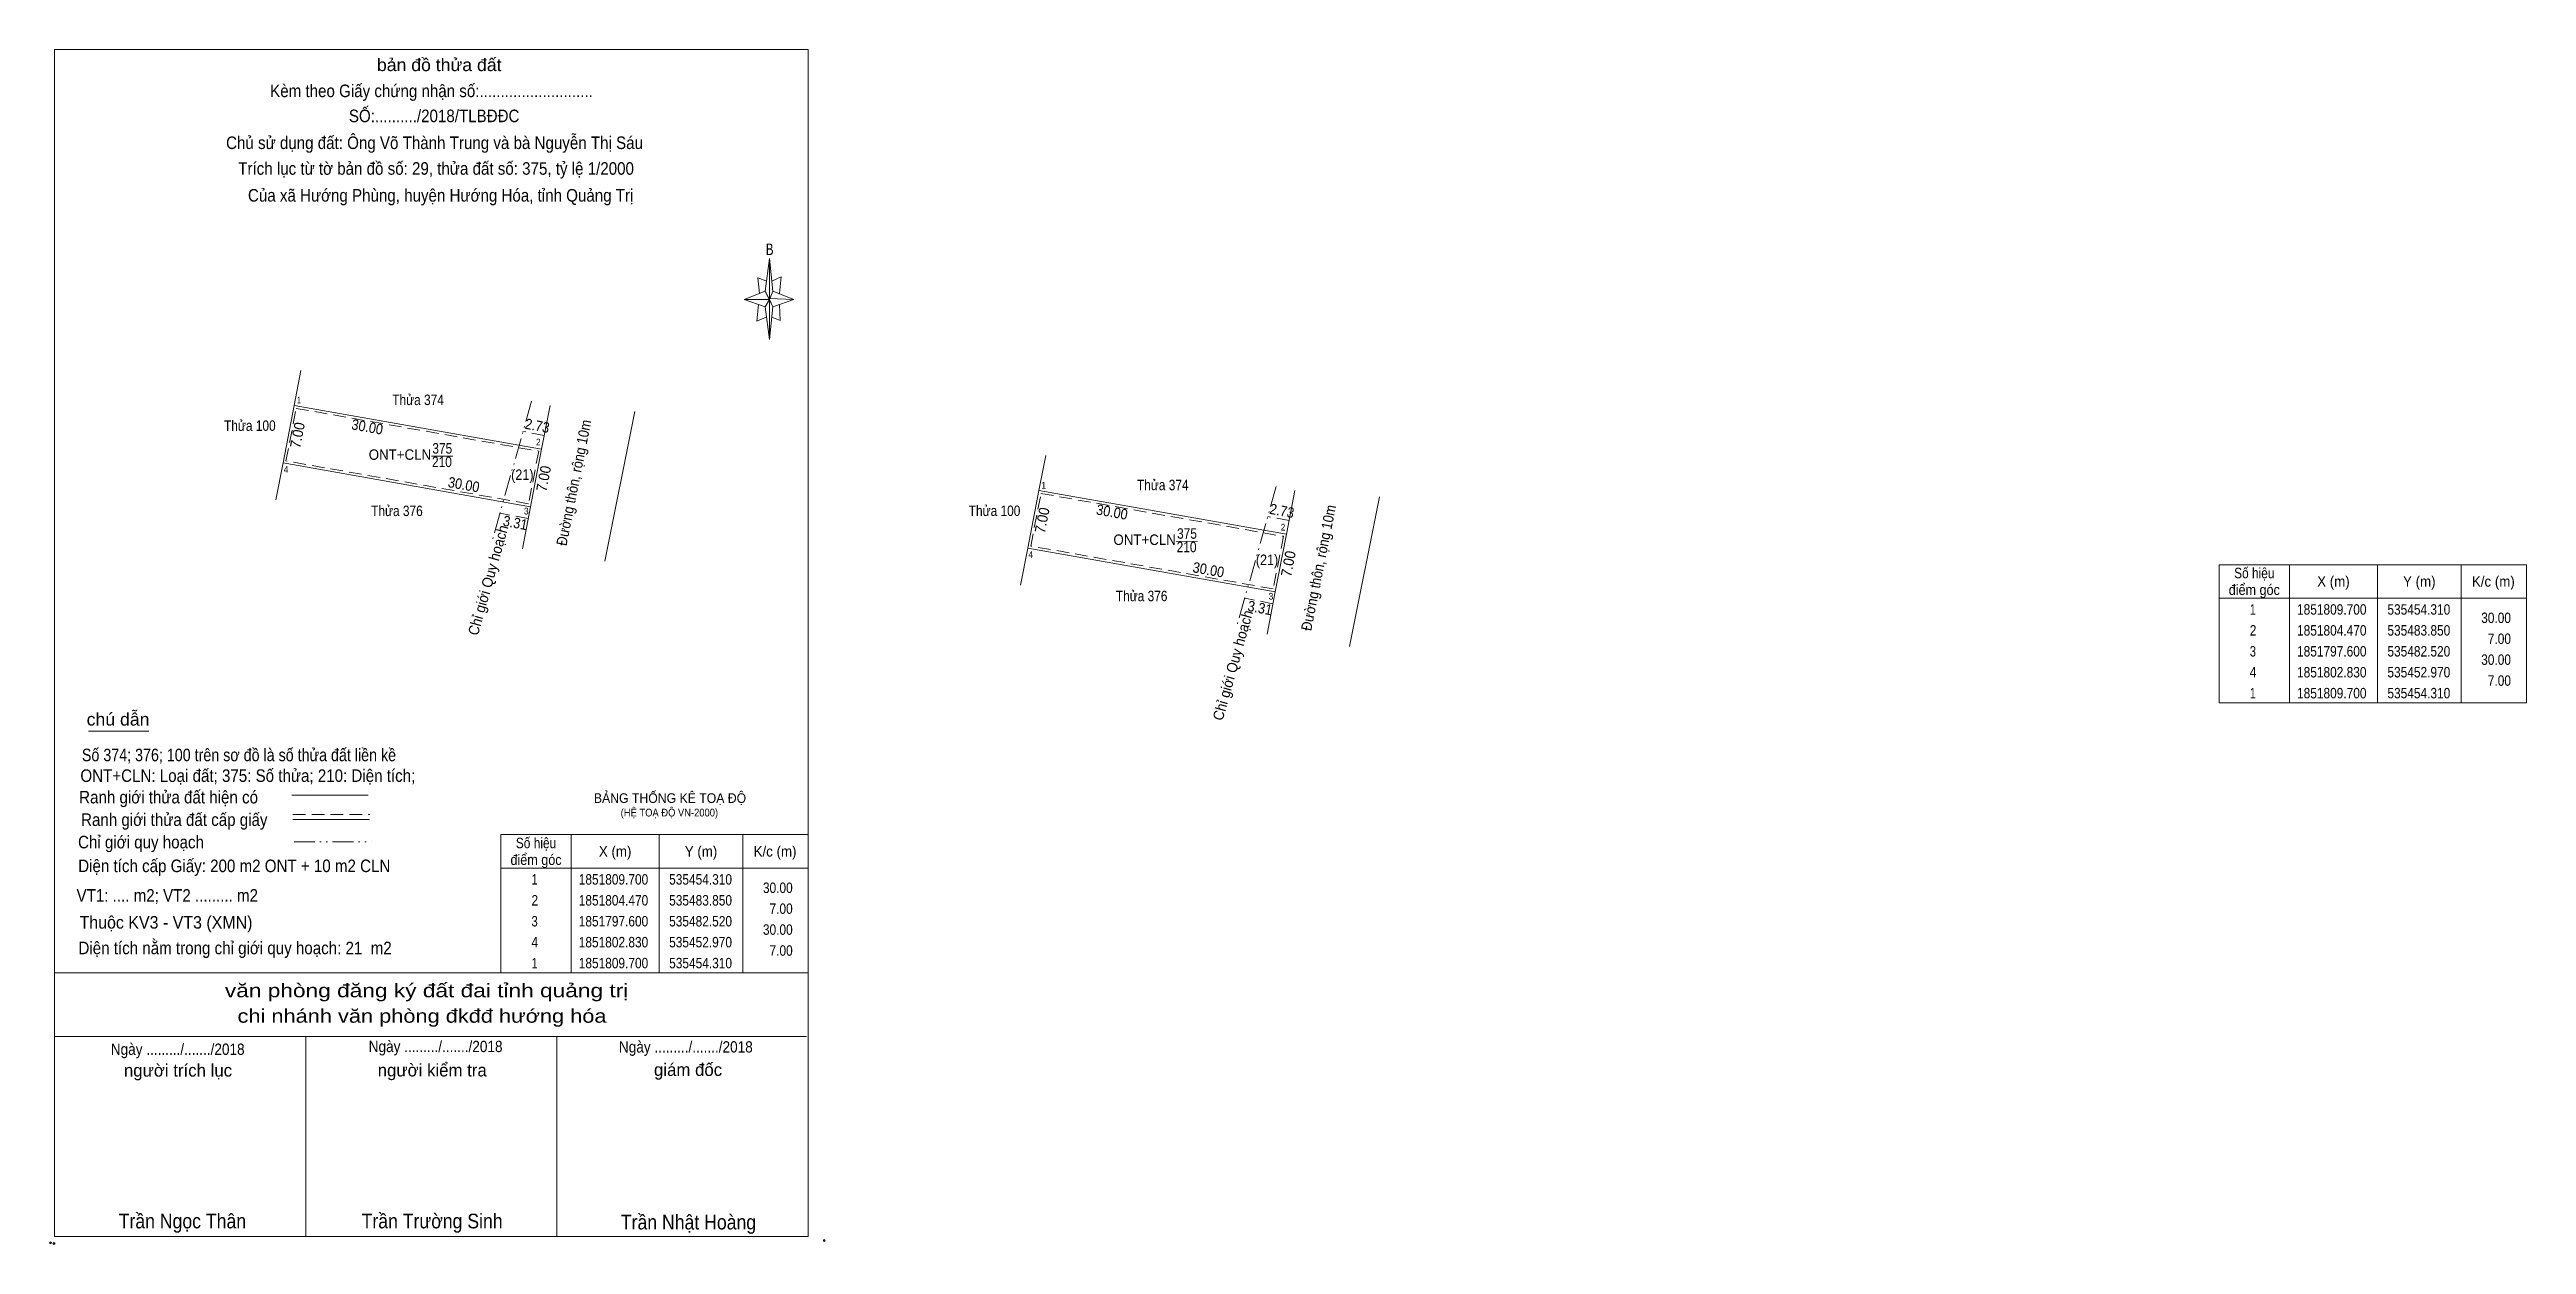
# Model space of a CAD drawing. Header units: metres. Extents: x 535336 to 535632, y 1851720 to 1851862.
import ezdxf
from ezdxf.enums import TextEntityAlignment as Align

# ---------------------------------------------------------------- set-up
doc = ezdxf.new("R2010")
doc.units = ezdxf.units.M
doc.header["$LTSCALE"] = 0.5
doc.header["$PDMODE"] = 32
doc.header["$PDSIZE"] = 0.25
doc.linetypes.add('DASH_DOUBLE_DOT', pattern=[9.2, 5, -1.2, 0.3, -1.2, 0.3, -1.2])
doc.linetypes.add('MEDIUM_DASHED', pattern=[4.5, 3, -1.5])
for name, color, linetype, lineweight in [('1', 7, 'Continuous', 13), ('10', 7, 'Continuous', 13), ('17', 7, 'Continuous', 13), ('5', 7, 'Continuous', 13), ('6', 7, 'Continuous', 13), ('63', 7, 'Continuous', 13)]:
    doc.layers.add(name, color=color, linetype=linetype, lineweight=lineweight)

msp = doc.modelspace()

# ---------------------------------------------------------------- linework, layer by layer
at = {"layer": '1'}
for points in [[(535365.38, 1851819.87), (535394.92, 1851814.64), (535393.59, 1851807.77), (535364.04, 1851813)], [(535454.31, 1851809.7), (535483.85, 1851804.47), (535482.52, 1851797.6), (535452.97, 1851802.83)]]:
    msp.add_lwpolyline(points, close=True, dxfattribs=at)
at = {"layer": '1', "linetype": 'MEDIUM_DASHED'}
for points in [[(535365.62, 1851819.52), (535394.57, 1851814.4), (535393.35, 1851808.12), (535364.39, 1851813.24)], [(535454.55, 1851809.35), (535483.5, 1851804.23), (535482.28, 1851797.95), (535453.32, 1851803.07)]]:
    msp.add_lwpolyline(points, close=True, dxfattribs=at)
at = {"layer": '10'}
for p, q in [((535365.38, 1851819.87), (535366.18, 1851824.04)), ((535394.92, 1851814.64), (535365.38, 1851819.87)), ((535406.03, 1851819.13), (535402.47, 1851801.25)), ((535393.59, 1851807.77), (535364.04, 1851813)), ((535454.31, 1851809.7), (535455.11, 1851813.87)), ((535483.85, 1851804.47), (535454.31, 1851809.7)), ((535392.62, 1851802.73), (535393.59, 1851807.77)), ((535494.96, 1851808.96), (535491.4, 1851791.08)), ((535482.52, 1851797.6), (535452.97, 1851802.83)), ((535481.55, 1851792.56), (535482.52, 1851797.6))]:
    msp.add_line(p, q, dxfattribs=at)
for points in [[(535363.19, 1851808.57), (535364.04, 1851813), (535365.38, 1851819.87)], [(535393.59, 1851807.77), (535394.92, 1851814.64), (535395.93, 1851819.87)], [(535452.12, 1851798.4), (535452.97, 1851802.83), (535454.31, 1851809.7)], [(535482.52, 1851797.6), (535483.85, 1851804.47), (535484.86, 1851809.7)]]:
    msp.add_lwpolyline(points, dxfattribs=at)
at = {"layer": '17'}
msp.add_line((535340.79, 1851780.94), (535348.03, 1851780.94), dxfattribs=at)
at = {"layer": '5'}
for p, q in [((535421.62, 1851833.53), (535422.12, 1851837.43)), ((535422.52, 1851833.53), (535425.02, 1851832.53)), ((535421.62, 1851831.63), (535419.12, 1851832.53)), ((535422.52, 1851831.63), (535422.12, 1851827.73)), ((535423.42, 1851830.03), (535422.42, 1851830.43)), ((535423.32, 1851831.93), (535423.42, 1851830.03)), ((535336.75, 1851752.09), (535426.75, 1851752.09)), ((535336.75, 1851744.49), (535426.55, 1851744.49)), ((535336.75, 1851744.49), (535426.55, 1851744.49)), ((535336.75, 1851744.49), (535426.55, 1851744.49)), ((535366.75, 1851720.59), (535366.75, 1851744.49)), ((535396.75, 1851720.59), (535396.75, 1851744.49))]:
    msp.add_line(p, q, dxfattribs=at)
for points in [[(535336.75, 1851862.39), (535426.75, 1851862.39), (535426.75, 1851720.59), (535336.75, 1851720.59)], [(535422.12, 1851837.43), (535422.52, 1851833.53), (535422.12, 1851832.53)], [(535422.12, 1851832.53), (535419.12, 1851832.53), (535421.62, 1851833.53), (535422.52, 1851831.63), (535425.02, 1851832.53), (535422.12, 1851832.63)], [(535422.12, 1851832.53), (535422.12, 1851827.73), (535421.62, 1851831.63)]]:
    msp.add_lwpolyline(points, close=True, dxfattribs=at)
for points in [[(535422.12, 1851832.53), (535421.62, 1851833.53), (535419.12, 1851832.53)], [(535421.82, 1851834.73), (535420.72, 1851835.13), (535420.92, 1851833.23)], [(535422.42, 1851834.73), (535423.52, 1851835.23), (535423.32, 1851833.23)], [(535420.82, 1851831.93), (535420.62, 1851829.93), (535421.72, 1851830.43)], [(535422.12, 1851832.53), (535422.52, 1851831.63), (535425.02, 1851832.53)], [(535426.75, 1851720.59), (535336.75, 1851720.59), (535336.75, 1851744.49)]]:
    msp.add_lwpolyline(points, dxfattribs=at)
for p in [(535336.28, 1851719.82), (535336.68, 1851719.75)]:
    msp.add_point(p, dxfattribs=at)
at = {"layer": '6'}
for p, q in [((535365.08, 1851773.31), (535374.22, 1851773.31)), ((535365.22, 1851770.38), (535374.36, 1851770.38))]:
    msp.add_line(p, q, dxfattribs=at)
at = {"layer": '6', "linetype": 'MEDIUM_DASHED'}
msp.add_line((535365.22, 1851771), (535374.42, 1851771), dxfattribs=at)
at = {"layer": '6'}
msp.add_point((535428.65, 1851720.09), dxfattribs=at)
at = {"layer": '63', "linetype": 'DASH_DOUBLE_DOT'}
for p, q in [((535393.7, 1851820.36), (535389.01, 1851803.63)), ((535482.63, 1851810.19), (535477.94, 1851793.46)), ((535365.35, 1851767.75), (535374.55, 1851767.75))]:
    msp.add_line(p, q, dxfattribs=at)
at = {"layer": '63', "linetype": 'MEDIUM_DASHED'}
for p, q in [((535395.24, 1851816.28), (535392.69, 1851816.77)), ((535393.32, 1851806.35), (535389.95, 1851807)), ((535484.17, 1851806.11), (535481.62, 1851806.6)), ((535482.25, 1851796.18), (535478.88, 1851796.83))]:
    msp.add_line(p, q, dxfattribs=at)
at = {"layer": '63'}
for p, q in [((535381.77, 1851813.79), (535384.33, 1851813.81)), ((535470.7, 1851803.62), (535473.26, 1851803.64)), ((535603.64, 1851800.84), (535603.64, 1851784.34)), ((535614.14, 1851800.84), (535614.14, 1851784.34)), ((535624.14, 1851800.84), (535624.14, 1851784.34)), ((535595.24, 1851796.84), (535631.94, 1851796.84)), ((535398.45, 1851768.59), (535398.45, 1851752.09)), ((535408.95, 1851768.59), (535408.95, 1851752.09)), ((535418.95, 1851768.59), (535418.95, 1851752.09)), ((535390.05, 1851764.59), (535426.75, 1851764.59))]:
    msp.add_line(p, q, dxfattribs=at)
for points in [[(535595.24, 1851800.84), (535631.94, 1851800.84), (535631.94, 1851784.34), (535595.24, 1851784.34)], [(535390.05, 1851768.59), (535426.75, 1851768.59), (535426.75, 1851752.09), (535390.05, 1851752.09)]]:
    msp.add_lwpolyline(points, close=True, dxfattribs=at)

# ---------------------------------------------------------------- texts
at = {"layer": '1'}
for s, width, p in [('375', 0.85, (535383.055, 1851814.11)), ('ONT+CLN', 0.95, (535378, 1851813.37)), ('210', 0.85, (535383.01, 1851812.5)), ('ONT+CLN', 0.95, (535466.93, 1851803.2)), ('210', 0.85, (535471.94, 1851802.33)), ('375', 0.85, (535471.985, 1851803.94))]:
    msp.add_text(s, height=1.25, dxfattribs=dict(at, width=width)).set_placement(p, align=Align.CENTER)
for s, height, width, p in [('BẢNG THỐNG KÊ TOẠ ĐỘ ', 1.15, 0.95, (535401.16, 1851772.38)), ('(HỆ TOẠ ĐỘ VN-2000)', 0.93, 0.9, (535404.36, 1851770.76))]:
    msp.add_text(s, height=height, dxfattribs=dict(at, width=width)).set_placement(p)
at = {"layer": '5'}
for s, height, width, p in [('bản đồ thửa đất', 1.5, 1.05, (535382.69, 1851859.81)), ('Kèm theo Giấy chứng nhận số:...........................', 1.5, 0.9, (535381.77, 1851856.7)), ('SỐ:........../2018/TLBĐĐC', 1.5, 0.9, (535382.085, 1851853.71)), ('Chủ sử dụng đất: Ông Võ Thành Trung và bà Nguyễn Thị Sáu', 1.5, 0.9, (535382.13, 1851850.5)), ('Trích lục từ tờ bản đồ số: 29, thửa đất số: 375, tỷ lệ 1/2000 ', 1.5, 0.9, (535382.565, 1851847.43)), ('Của xã Hướng Phùng, huyện Hướng Hóa, tỉnh Quảng Trị', 1.5, 0.9, (535382.865, 1851844.22)), ('B', 1.378, 0.75, (535422.155, 1851837.83)), ('văn phòng đăng ký đất đai tỉnh quảng trị', 1.62, 1.25, (535381.18, 1851749.16)), ('chi nhánh văn phòng đkđđ hướng hóa', 1.62, 1.2, (535380.635, 1851746.12)), ('Ngày ........./......./2018', 1.35, 0.9, (535351.46, 1851742.28)), ('Ngày ........./......./2018', 1.35, 0.9, (535382.26, 1851742.61)), ('Ngày ........./......./2018', 1.35, 0.9, (535412.14, 1851742.56)), ('Trần Ngọc Thân', 1.75, 0.9, (535352.02, 1851721.55)), ('Trần Trường Sinh', 1.75, 0.9, (535381.84, 1851721.55)), ('Trần Nhật Hoàng', 1.75, 0.9, (535412.455, 1851721.42))]:
    msp.add_text(s, height=height, dxfattribs=dict(at, width=width)).set_placement(p, align=Align.CENTER)
for s, p in [('người kiểm tra', (535381.855, 1851739.7)), ('giám đốc', (535412.405, 1851739.76)), ('người trích lục', (535351.495, 1851739.68))]:
    msp.add_text(s, height=1.5, dxfattribs=at).set_placement(p, align=Align.CENTER)
at = {"layer": '6'}
for s, width, p in [('chú dẫn', 1.05, (535340.59, 1851781.62)), ('Số 374; 376; 100 trên sơ đồ là số thửa đất liền kề', 0.85, (535340.02, 1851777.36)), ('Ranh giới thửa đất hiện có ', 0.9, (535339.69, 1851772.32)), ('ONT+CLN: Loại đất; 375: Số thửa; 210: Diện tích;', 0.9, (535339.84, 1851774.89)), ('Ranh giới thửa đất cấp giấy', 0.9, (535339.92, 1851769.63)), ('Chỉ giới quy hoạch', 0.9, (535339.56, 1851766.95)), ('Diện tích cấp Giấy: 200 m2 ONT + 10 m2 CLN', 0.9, (535339.58, 1851764.11)), ('VT1: .... m2; VT2 ......... m2', 0.9, (535339.38, 1851760.58)), ('Diện tích nằm trong chỉ giới quy hoạch: 21  m2', 0.9, (535339.61, 1851754.3)), ('Thuộc KV3 - VT3 (XMN)', 0.95, (535339.74, 1851757.36))]:
    msp.add_text(s, height=1.5, dxfattribs=dict(at, width=width)).set_placement(p)
at = {"layer": '63'}
for s, width, p in [('Thửa 374', 0.85, (535380.165, 1851819.91)), ('Thửa 100', 0.85, (535360.075, 1851816.83)), ('(21)', 0.9, (535392.615, 1851810.97)), ('Thửa 374', 0.85, (535469.095, 1851809.74)), ('Thửa 376', 0.85, (535377.64, 1851806.65)), ('Thửa 100', 0.85, (535449.005, 1851806.66)), ('(21)', 0.9, (535481.545, 1851800.8)), ('Số hiệu', 0.85, (535599.44, 1851799.22)), ('Thửa 376', 0.85, (535466.57, 1851796.48)), ('điểm góc', 0.9, (535599.44, 1851797.22)), ('X (m)', 0.95, (535608.89, 1851798.22)), ('Y (m)', 0.95, (535619.145, 1851798.22)), ('K/c (m)', 0.95, (535627.985, 1851798.22)), (' 1', 0.75, (535599.09, 1851794.87)), ('1851809.700', 0.85, (535608.69, 1851794.87)), ('535454.310', 0.85, (535619.09, 1851794.87)), (' 2', 0.85, (535599.095, 1851792.37)), ('1851804.470', 0.85, (535608.69, 1851792.37)), ('535483.850', 0.85, (535619.09, 1851792.37)), (' 4', 0.85, (535599.09, 1851787.37)), (' 3', 0.8, (535599.085, 1851789.87)), ('1851797.600', 0.85, (535608.69, 1851789.87)), ('1851802.830', 0.85, (535608.69, 1851787.37)), ('535482.520', 0.85, (535619.09, 1851789.87)), ('535452.970', 0.85, (535619.09, 1851787.37)), (' 1', 0.75, (535599.09, 1851784.87)), ('1851809.700', 0.85, (535608.69, 1851784.87)), ('535454.310', 0.85, (535619.09, 1851784.87)), ('Số hiệu', 0.85, (535394.25, 1851766.97)), ('điểm góc', 0.9, (535394.25, 1851764.97)), ('X (m)', 0.95, (535403.7, 1851765.97)), ('Y (m)', 0.95, (535413.955, 1851765.97)), ('K/c (m)', 0.95, (535422.795, 1851765.97)), (' 1', 0.75, (535393.9, 1851762.62)), ('1851809.700', 0.85, (535403.5, 1851762.62)), ('535454.310', 0.85, (535413.9, 1851762.62)), (' 2', 0.85, (535393.905, 1851760.12)), ('1851804.470', 0.85, (535403.5, 1851760.12)), ('535483.850', 0.85, (535413.9, 1851760.12)), (' 4', 0.85, (535393.9, 1851755.12)), (' 3', 0.8, (535393.895, 1851757.62)), ('1851797.600', 0.85, (535403.5, 1851757.62)), ('1851802.830', 0.85, (535403.5, 1851755.12)), ('535482.520', 0.85, (535413.9, 1851757.62)), ('535452.970', 0.85, (535413.9, 1851755.12)), (' 1', 0.75, (535393.9, 1851752.62)), ('1851809.700', 0.85, (535403.5, 1851752.62)), ('535454.310', 0.85, (535413.9, 1851752.62))]:
    msp.add_text(s, height=1.25, dxfattribs=dict(at, width=width)).set_placement(p, align=Align.CENTER)
for s, height, width, p in [(' 1', 0.8, 0.9, (535366.21, 1851820.1)), (' 2', 0.8, 0.9, (535394.79, 1851815.09)), (' 4', 0.8, 0.95, (535364.68, 1851811.82)), (' 1', 0.8, 0.9, (535455.14, 1851809.93)), (' 3', 0.8, 0.95, (535393.37, 1851806.84)), (' 2', 0.8, 0.9, (535483.72, 1851804.92)), (' 4', 0.8, 0.95, (535453.61, 1851801.65)), (' 3', 0.8, 0.95, (535482.3, 1851796.67)), ('30.00', 1.25, 0.85, (535630.09, 1851793.87)), ('7.00', 1.25, 0.85, (535630.09, 1851791.37)), ('30.00', 1.25, 0.85, (535630.09, 1851788.87)), ('7.00', 1.25, 0.85, (535630.09, 1851786.37)), ('30.00', 1.25, 0.85, (535424.9, 1851761.62)), ('7.00', 1.25, 0.85, (535424.9, 1851759.12)), ('30.00', 1.25, 0.85, (535424.9, 1851756.62)), ('7.00', 1.25, 0.85, (535424.9, 1851754.12))]:
    msp.add_text(s, height=height, dxfattribs=dict(at, width=width)).set_placement(p, align=Align.RIGHT)
for s, rotation, width, p in [('30.00', 349.96, 0.9, (535373.9961, 1851816.6943)), ('2.73', 349.123, 0.9, (535394.2821, 1851816.8291)), ('7.00', 78.963, 0.95, (535366.3717, 1851816.1953)), ('Đường thôn, rộng 10m', 78.739, 0.9, (535399.376, 1851810.523)), ('7.00', 79.043, 0.95, (535395.7697, 1851811.0062)), ('30.00', 349.963, 0.9, (535385.5161, 1851809.7944)), ('3.31', 349.077, 0.9, (535391.6566, 1851805.2347)), ('7.00', 78.963, 0.95, (535455.3017, 1851806.0253)), ('30.00', 349.96, 0.9, (535462.9261, 1851806.5243)), ('2.73', 349.123, 0.9, (535483.2121, 1851806.6591)), ('Đường thôn, rộng 10m', 78.739, 0.9, (535488.306, 1851800.353)), ('Chỉ giới Quy hoạch', 74.34, 0.95, (535389.1335, 1851798.8263)), ('30.00', 349.963, 0.9, (535474.4461, 1851799.6244)), ('7.00', 79.043, 0.95, (535484.6997, 1851800.8362)), ('Chỉ giới Quy hoạch', 74.34, 0.95, (535478.0635, 1851788.6563)), ('3.31', 349.077, 0.9, (535480.5866, 1851795.0647))]:
    msp.add_text(s, height=1.25, rotation=rotation, dxfattribs=dict(at, width=width)).set_placement(p, align=Align.CENTER)

doc.saveas('drawing.dxf')
